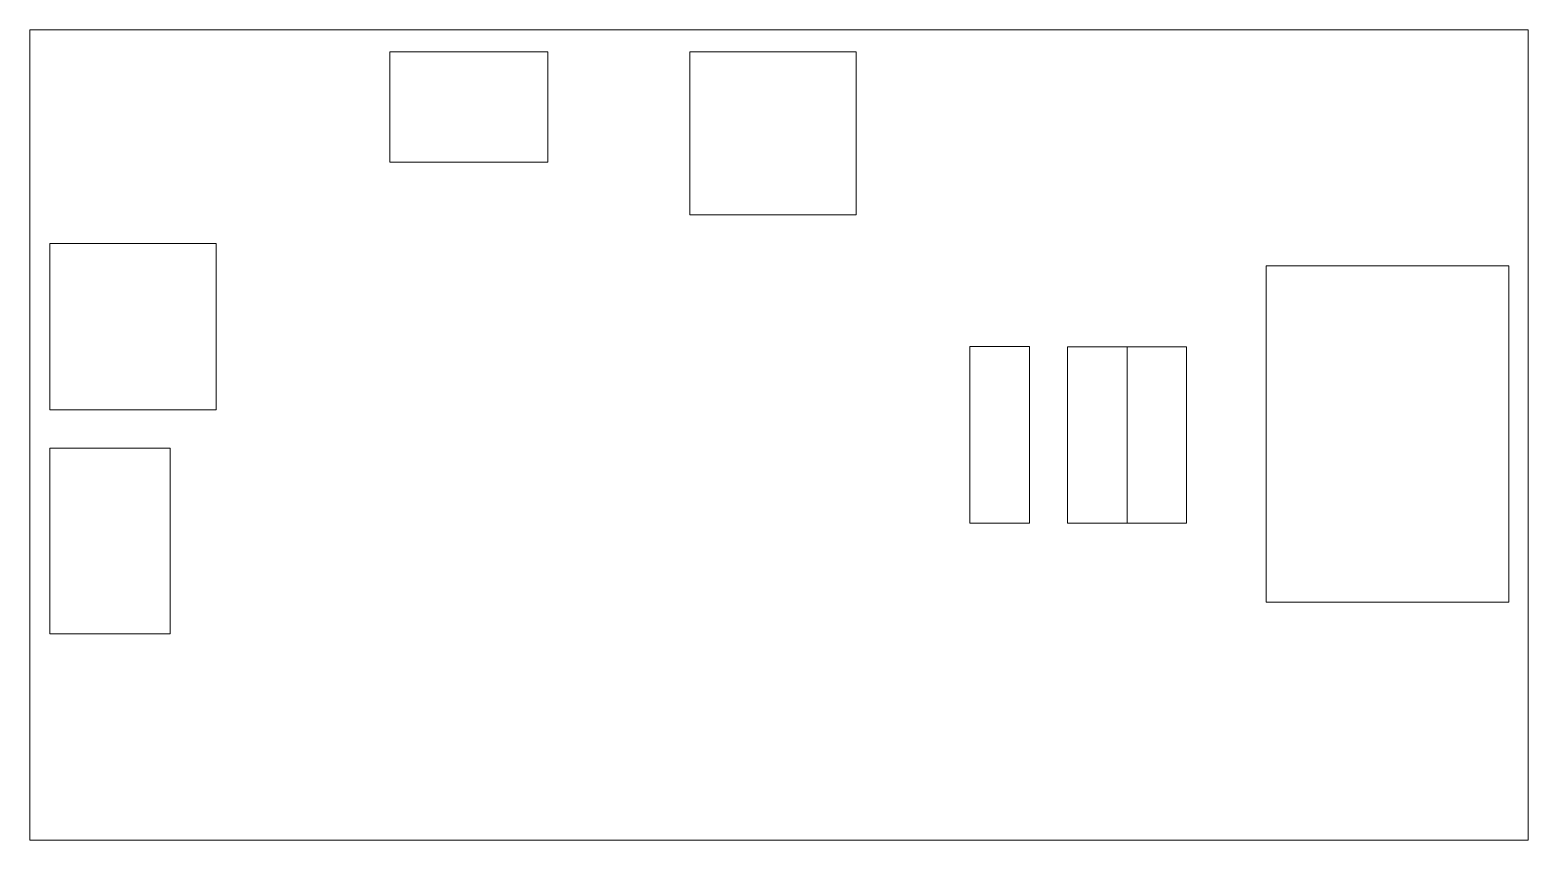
# Model space of a CAD drawing. Header units: millimetres. Extents: x -0.8 to 63.8, y -34 to 0.8.
import ezdxf

# ---------------------------------------------------------------- set-up
doc = ezdxf.new("R2010")
doc.units = ezdxf.units.MM
doc.header["$MEASUREMENT"] = 0
doc.layers.add('Layer 1', color=7, linetype='Continuous', lineweight=0)
picture_1 = doc.add_image_def('image1.png', size_in_pixel=(216, 144))

msp = doc.modelspace()

# ---------------------------------------------------------------- linework, layer by layer
at = {"layer": 'Layer 1', "color": 250, "lineweight": 18, "true_color": 0x1d1d1b}
for points in [[(21.543, -4.849), (14.732, -4.849), (14.732, -0.09), (21.543, -0.09)], [(34.816, -0.09), (27.655, -0.09), (27.655, -7.109), (34.816, -7.109)], [(0.09, -15.512), (7.252, -15.512), (7.252, -8.35), (0.09, -8.35)], [(52.482, -9.305), (62.922, -9.305), (62.922, -23.787), (52.482, -23.787)], [(42.28, -20.397), (39.718, -20.397), (39.718, -12.79), (42.28, -12.79)], [(46.49, -20.398), (43.927, -20.398), (43.927, -12.791), (46.49, -12.791)], [(49.052, -20.398), (46.49, -20.398), (46.49, -12.791), (49.052, -12.791)], [(0.09, -25.156), (5.278, -25.156), (5.278, -17.167), (0.09, -17.167)]]:
    msp.add_lwpolyline(points, close=True, dxfattribs=at)

# ---------------------------------------------------------------- pictures from other files: only their frames are drawn
at = {"layer": 'Layer 1'}
image = msp.add_image(picture_1, insert=(-0.762, -34.036), size_in_units=(64.516, 34.883), dxfattribs=at)

doc.saveas('drawing.dxf')
